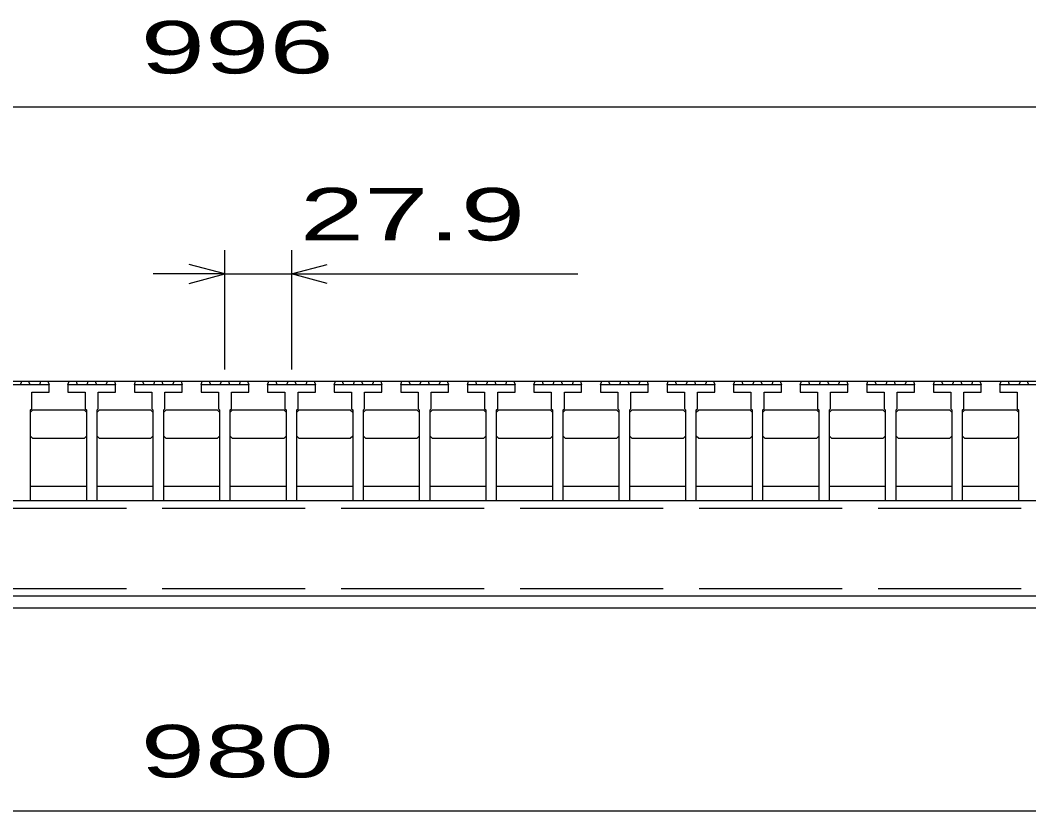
# Model space of a CAD drawing. Units: millimetres, scale not verified. Extents: x -1820 to 1736, y -1282 to 1048.
# Drawn here: x -949.5 to -526.8, y -677 to -345.7 of the extents above; entities that cross this region are included whole.
import ezdxf
from ezdxf.enums import TextEntityAlignment as Align

# ---------------------------------------------------------------- set-up
doc = ezdxf.new("R2010")
doc.units = ezdxf.units.MM
doc.header["$LTSCALE"] = 10
doc.linetypes.add('DASHED', pattern=[7.5, 6, -1.5])
doc.layers.add('16', color=3, linetype='Continuous', lineweight=25)
doc.layers.add('22', color=2, linetype='Continuous', lineweight=25)
doc.styles.add('ベクトル', font='')
doc.styles.get('ベクトル').set_extended_font_data('ベクトル')

msp = doc.modelspace()

# ---------------------------------------------------------------- linework, layer by layer
at = {"layer": '16'}
for p, q in [((-1348, -497), (-352, -497)), ((-937.4, -498.5), (-957.4, -498.5)), ((-949.35, -498.5), (-948.85, -497)), ((-948.85, -497), (-945.95, -497)), ((-945.95, -497), (-945.45, -498.5)), ((-941.3, -498.5), (-940.8, -497)), ((-940.8, -497), (-937.9, -497)), ((-937.9, -497), (-937.4, -498.5)), ((-937.4, -501.5), (-937.4, -498.5)), ((-929.5, -498.5), (-929, -497)), ((-929.5, -498.5), (-929.5, -501.5)), ((-909.5, -498.5), (-929.5, -498.5)), ((-929, -497), (-926.1, -497)), ((-926.1, -497), (-925.6, -498.5)), ((-921.45, -498.5), (-920.95, -497)), ((-920.95, -497), (-918.05, -497)), ((-918.05, -497), (-917.55, -498.5)), ((-913.4, -498.5), (-912.9, -497)), ((-912.9, -497), (-910, -497)), ((-910, -497), (-909.5, -498.5)), ((-909.5, -501.5), (-909.5, -498.5)), ((-901.6, -498.5), (-901.1, -497)), ((-901.6, -498.5), (-901.6, -501.5)), ((-881.6, -498.5), (-901.6, -498.5)), ((-901.1, -497), (-898.2, -497)), ((-898.2, -497), (-897.7, -498.5)), ((-893.55, -498.5), (-893.05, -497)), ((-893.05, -497), (-890.15, -497)), ((-890.15, -497), (-889.65, -498.5)), ((-885.5, -498.5), (-885, -497)), ((-885, -497), (-882.1, -497)), ((-882.1, -497), (-881.6, -498.5)), ((-881.6, -501.5), (-881.6, -498.5)), ((-873.7, -498.5), (-873.2, -497)), ((-873.7, -498.5), (-873.7, -501.5)), ((-853.7, -498.5), (-873.7, -498.5)), ((-873.2, -497), (-870.3, -497)), ((-870.3, -497), (-869.8, -498.5)), ((-865.65, -498.5), (-865.15, -497)), ((-865.15, -497), (-862.25, -497)), ((-862.25, -497), (-861.75, -498.5)), ((-857.6, -498.5), (-857.1, -497)), ((-857.1, -497), (-854.2, -497)), ((-854.2, -497), (-853.7, -498.5)), ((-853.7, -501.5), (-853.7, -498.5)), ((-845.8, -498.5), (-845.3, -497)), ((-845.8, -498.5), (-845.8, -501.5)), ((-825.8, -498.5), (-845.8, -498.5)), ((-845.3, -497), (-842.4, -497)), ((-842.4, -497), (-841.9, -498.5)), ((-837.75, -498.5), (-837.25, -497)), ((-837.25, -497), (-834.35, -497)), ((-834.35, -497), (-833.85, -498.5)), ((-829.7, -498.5), (-829.2, -497)), ((-829.2, -497), (-826.3, -497)), ((-826.3, -497), (-825.8, -498.5)), ((-825.8, -501.5), (-825.8, -498.5)), ((-817.9, -498.5), (-817.4, -497)), ((-817.9, -498.5), (-817.9, -501.5)), ((-797.9, -498.5), (-817.9, -498.5)), ((-817.4, -497), (-814.5, -497)), ((-814.5, -497), (-814, -498.5)), ((-809.85, -498.5), (-809.35, -497)), ((-809.35, -497), (-806.45, -497)), ((-806.45, -497), (-805.95, -498.5)), ((-801.8, -498.5), (-801.3, -497)), ((-801.3, -497), (-798.4, -497)), ((-798.4, -497), (-797.9, -498.5)), ((-797.9, -501.5), (-797.9, -498.5)), ((-790, -498.5), (-789.5, -497)), ((-790, -498.5), (-790, -501.5)), ((-770, -498.5), (-790, -498.5)), ((-789.5, -497), (-786.6, -497)), ((-786.6, -497), (-786.1, -498.5)), ((-781.95, -498.5), (-781.45, -497)), ((-781.45, -497), (-778.55, -497)), ((-778.55, -497), (-778.05, -498.5)), ((-773.9, -498.5), (-773.4, -497)), ((-773.4, -497), (-770.5, -497)), ((-770.5, -497), (-770, -498.5)), ((-770, -501.5), (-770, -498.5)), ((-762.1, -498.5), (-761.6, -497)), ((-762.1, -498.5), (-762.1, -501.5)), ((-742.1, -498.5), (-762.1, -498.5)), ((-761.6, -497), (-758.7, -497)), ((-758.7, -497), (-758.2, -498.5)), ((-754.05, -498.5), (-753.55, -497)), ((-753.55, -497), (-750.65, -497)), ((-750.65, -497), (-750.15, -498.5)), ((-746, -498.5), (-745.5, -497)), ((-745.5, -497), (-742.6, -497)), ((-742.6, -497), (-742.1, -498.5)), ((-742.1, -501.5), (-742.1, -498.5)), ((-734.2, -498.5), (-733.7, -497)), ((-734.2, -498.5), (-734.2, -501.5)), ((-714.2, -498.5), (-734.2, -498.5)), ((-733.7, -497), (-730.8, -497)), ((-730.8, -497), (-730.3, -498.5)), ((-726.15, -498.5), (-725.65, -497)), ((-725.65, -497), (-722.75, -497)), ((-722.75, -497), (-722.25, -498.5)), ((-718.1, -498.5), (-717.6, -497)), ((-717.6, -497), (-714.7, -497)), ((-714.7, -497), (-714.2, -498.5)), ((-714.2, -501.5), (-714.2, -498.5)), ((-706.3, -498.5), (-705.8, -497)), ((-706.3, -498.5), (-706.3, -501.5)), ((-686.3, -498.5), (-706.3, -498.5)), ((-705.8, -497), (-702.9, -497)), ((-702.9, -497), (-702.4, -498.5)), ((-698.25, -498.5), (-697.75, -497)), ((-697.75, -497), (-694.85, -497)), ((-694.85, -497), (-694.35, -498.5)), ((-690.2, -498.5), (-689.7, -497)), ((-689.7, -497), (-686.8, -497)), ((-686.8, -497), (-686.3, -498.5)), ((-686.3, -501.5), (-686.3, -498.5)), ((-678.4, -498.5), (-677.9, -497)), ((-678.4, -498.5), (-678.4, -501.5)), ((-658.4, -498.5), (-678.4, -498.5)), ((-677.9, -497), (-675, -497)), ((-675, -497), (-674.5, -498.5)), ((-670.35, -498.5), (-669.85, -497)), ((-669.85, -497), (-666.95, -497)), ((-666.95, -497), (-666.45, -498.5)), ((-662.3, -498.5), (-661.8, -497)), ((-661.8, -497), (-658.9, -497)), ((-658.9, -497), (-658.4, -498.5)), ((-658.4, -501.5), (-658.4, -498.5)), ((-650.5, -498.5), (-650, -497)), ((-650.5, -498.5), (-650.5, -501.5)), ((-630.5, -498.5), (-650.5, -498.5)), ((-650, -497), (-647.1, -497)), ((-647.1, -497), (-646.6, -498.5)), ((-642.45, -498.5), (-641.95, -497)), ((-641.95, -497), (-639.05, -497)), ((-639.05, -497), (-638.55, -498.5)), ((-634.4, -498.5), (-633.9, -497)), ((-633.9, -497), (-631, -497)), ((-631, -497), (-630.5, -498.5)), ((-630.5, -501.5), (-630.5, -498.5)), ((-622.6, -498.5), (-622.1, -497)), ((-622.6, -498.5), (-622.6, -501.5)), ((-602.6, -498.5), (-622.6, -498.5)), ((-622.1, -497), (-619.2, -497)), ((-619.2, -497), (-618.7, -498.5)), ((-614.55, -498.5), (-614.05, -497)), ((-614.05, -497), (-611.15, -497)), ((-611.15, -497), (-610.65, -498.5)), ((-606.5, -498.5), (-606, -497)), ((-606, -497), (-603.1, -497)), ((-603.1, -497), (-602.6, -498.5)), ((-602.6, -501.5), (-602.6, -498.5)), ((-594.7, -498.5), (-594.2, -497)), ((-594.7, -498.5), (-594.7, -501.5)), ((-574.7, -498.5), (-594.7, -498.5)), ((-594.2, -497), (-591.3, -497)), ((-591.3, -497), (-590.8, -498.5)), ((-586.65, -498.5), (-586.15, -497)), ((-586.15, -497), (-583.25, -497)), ((-583.25, -497), (-582.75, -498.5)), ((-578.6, -498.5), (-578.1, -497)), ((-578.1, -497), (-575.2, -497)), ((-575.2, -497), (-574.7, -498.5)), ((-574.7, -501.5), (-574.7, -498.5)), ((-566.8, -498.5), (-566.3, -497)), ((-566.8, -498.5), (-566.8, -501.5)), ((-546.8, -498.5), (-566.8, -498.5)), ((-566.3, -497), (-563.4, -497)), ((-563.4, -497), (-562.9, -498.5)), ((-558.75, -498.5), (-558.25, -497)), ((-558.25, -497), (-555.35, -497)), ((-555.35, -497), (-554.85, -498.5)), ((-550.7, -498.5), (-550.2, -497)), ((-550.2, -497), (-547.3, -497)), ((-547.3, -497), (-546.8, -498.5)), ((-546.8, -501.5), (-546.8, -498.5)), ((-538.9, -498.5), (-538.4, -497)), ((-538.9, -498.5), (-538.9, -501.5)), ((-518.9, -498.5), (-538.9, -498.5)), ((-538.4, -497), (-535.5, -497)), ((-535.5, -497), (-535, -498.5)), ((-530.85, -498.5), (-530.35, -497)), ((-530.35, -497), (-527.45, -497)), ((-527.45, -497), (-526.95, -498.5)), ((-944.65, -508.5), (-944.65, -501.5)), ((-944.65, -501.5), (-937.4, -501.5)), ((-929.5, -501.5), (-922.25, -501.5)), ((-922.25, -501.5), (-922.25, -508.5)), ((-916.75, -508.5), (-916.75, -501.5)), ((-916.75, -501.5), (-909.5, -501.5)), ((-901.6, -501.5), (-894.35, -501.5)), ((-894.35, -501.5), (-894.35, -508.5)), ((-888.85, -508.5), (-888.85, -501.5)), ((-888.85, -501.5), (-881.6, -501.5)), ((-873.7, -501.5), (-866.45, -501.5)), ((-866.45, -501.5), (-866.45, -508.5)), ((-860.95, -508.5), (-860.95, -501.5)), ((-860.95, -501.5), (-853.7, -501.5)), ((-845.8, -501.5), (-838.55, -501.5)), ((-838.55, -501.5), (-838.55, -508.5)), ((-833.05, -508.5), (-833.05, -501.5)), ((-833.05, -501.5), (-825.8, -501.5)), ((-817.9, -501.5), (-810.65, -501.5)), ((-810.65, -501.5), (-810.65, -508.5)), ((-805.15, -508.5), (-805.15, -501.5)), ((-805.15, -501.5), (-797.9, -501.5)), ((-790, -501.5), (-782.75, -501.5)), ((-782.75, -501.5), (-782.75, -508.5)), ((-777.25, -508.5), (-777.25, -501.5)), ((-777.25, -501.5), (-770, -501.5)), ((-762.1, -501.5), (-754.85, -501.5)), ((-754.85, -501.5), (-754.85, -508.5)), ((-749.35, -508.5), (-749.35, -501.5)), ((-749.35, -501.5), (-742.1, -501.5)), ((-734.2, -501.5), (-726.95, -501.5)), ((-726.95, -501.5), (-726.95, -508.5)), ((-721.45, -508.5), (-721.45, -501.5)), ((-721.45, -501.5), (-714.2, -501.5)), ((-706.3, -501.5), (-699.05, -501.5)), ((-699.05, -501.5), (-699.05, -508.5)), ((-693.55, -508.5), (-693.55, -501.5)), ((-693.55, -501.5), (-686.3, -501.5)), ((-678.4, -501.5), (-671.15, -501.5)), ((-671.15, -501.5), (-671.15, -508.5)), ((-665.65, -508.5), (-665.65, -501.5)), ((-665.65, -501.5), (-658.4, -501.5)), ((-650.5, -501.5), (-643.25, -501.5)), ((-643.25, -501.5), (-643.25, -508.5)), ((-637.75, -508.5), (-637.75, -501.5)), ((-637.75, -501.5), (-630.5, -501.5)), ((-622.6, -501.5), (-615.35, -501.5)), ((-615.35, -501.5), (-615.35, -508.5)), ((-609.85, -508.5), (-609.85, -501.5)), ((-609.85, -501.5), (-602.6, -501.5)), ((-594.7, -501.5), (-587.45, -501.5)), ((-587.45, -501.5), (-587.45, -508.5)), ((-581.95, -508.5), (-581.95, -501.5)), ((-581.95, -501.5), (-574.7, -501.5)), ((-566.8, -501.5), (-559.55, -501.5)), ((-559.55, -501.5), (-559.55, -508.5)), ((-554.05, -508.5), (-554.05, -501.5)), ((-554.05, -501.5), (-546.8, -501.5)), ((-538.9, -501.5), (-531.65, -501.5)), ((-531.65, -501.5), (-531.65, -508.5)), ((-945.15, -509), (-944.65, -508.5)), ((-945.15, -547), (-945.15, -509)), ((-945.15, -510), (-944.15, -509)), ((-944.15, -509), (-922.75, -509)), ((-922.75, -509), (-921.75, -510)), ((-922.25, -508.5), (-921.75, -509)), ((-921.75, -509), (-921.75, -547)), ((-917.25, -509), (-916.75, -508.5)), ((-917.25, -547), (-917.25, -509)), ((-917.25, -510), (-916.25, -509)), ((-916.25, -509), (-894.85, -509)), ((-894.85, -509), (-893.85, -510)), ((-894.35, -508.5), (-893.85, -509)), ((-893.85, -509), (-893.85, -547)), ((-889.35, -509), (-888.85, -508.5)), ((-889.35, -547), (-889.35, -509)), ((-889.35, -510), (-888.35, -509)), ((-888.35, -509), (-866.95, -509)), ((-866.95, -509), (-865.95, -510)), ((-866.45, -508.5), (-865.95, -509)), ((-865.95, -509), (-865.95, -547)), ((-861.45, -509), (-860.95, -508.5)), ((-861.45, -547), (-861.45, -509)), ((-861.45, -510), (-860.45, -509)), ((-860.45, -509), (-839.05, -509)), ((-839.05, -509), (-838.05, -510)), ((-838.55, -508.5), (-838.05, -509)), ((-838.05, -509), (-838.05, -547)), ((-833.55, -509), (-833.05, -508.5)), ((-833.55, -547), (-833.55, -509)), ((-833.55, -510), (-832.55, -509)), ((-832.55, -509), (-811.15, -509)), ((-811.15, -509), (-810.15, -510)), ((-810.65, -508.5), (-810.15, -509)), ((-810.15, -509), (-810.15, -547)), ((-805.65, -509), (-805.15, -508.5)), ((-805.65, -547), (-805.65, -509)), ((-805.65, -510), (-804.65, -509)), ((-804.65, -509), (-783.25, -509)), ((-783.25, -509), (-782.25, -510)), ((-782.75, -508.5), (-782.25, -509)), ((-782.25, -509), (-782.25, -547)), ((-777.75, -509), (-777.25, -508.5)), ((-777.75, -547), (-777.75, -509)), ((-777.75, -510), (-776.75, -509)), ((-776.75, -509), (-755.35, -509)), ((-755.35, -509), (-754.35, -510)), ((-754.85, -508.5), (-754.35, -509)), ((-754.35, -509), (-754.35, -547)), ((-749.85, -509), (-749.35, -508.5)), ((-749.85, -547), (-749.85, -509)), ((-749.85, -510), (-748.85, -509)), ((-748.85, -509), (-727.45, -509)), ((-727.45, -509), (-726.45, -510)), ((-726.95, -508.5), (-726.45, -509)), ((-726.45, -509), (-726.45, -547)), ((-721.95, -509), (-721.45, -508.5)), ((-721.95, -547), (-721.95, -509)), ((-721.95, -510), (-720.95, -509)), ((-720.95, -509), (-699.55, -509)), ((-699.55, -509), (-698.55, -510)), ((-699.05, -508.5), (-698.55, -509)), ((-698.55, -509), (-698.55, -547)), ((-694.05, -509), (-693.55, -508.5)), ((-694.05, -547), (-694.05, -509)), ((-694.05, -510), (-693.05, -509)), ((-693.05, -509), (-671.65, -509)), ((-671.65, -509), (-670.65, -510)), ((-671.15, -508.5), (-670.65, -509)), ((-670.65, -509), (-670.65, -547)), ((-666.15, -509), (-665.65, -508.5)), ((-666.15, -547), (-666.15, -509)), ((-666.15, -510), (-665.15, -509)), ((-665.15, -509), (-643.75, -509)), ((-643.75, -509), (-642.75, -510)), ((-643.25, -508.5), (-642.75, -509)), ((-642.75, -509), (-642.75, -547)), ((-638.25, -509), (-637.75, -508.5)), ((-638.25, -547), (-638.25, -509)), ((-638.25, -510), (-637.25, -509)), ((-637.25, -509), (-615.85, -509)), ((-615.85, -509), (-614.85, -510)), ((-615.35, -508.5), (-614.85, -509)), ((-614.85, -509), (-614.85, -547)), ((-610.35, -509), (-609.85, -508.5)), ((-610.35, -547), (-610.35, -509)), ((-610.35, -510), (-609.35, -509)), ((-609.35, -509), (-587.95, -509)), ((-587.95, -509), (-586.95, -510)), ((-587.45, -508.5), (-586.95, -509)), ((-586.95, -509), (-586.95, -547)), ((-582.45, -509), (-581.95, -508.5)), ((-582.45, -547), (-582.45, -509)), ((-582.45, -510), (-581.45, -509)), ((-581.45, -509), (-560.05, -509)), ((-560.05, -509), (-559.05, -510)), ((-559.55, -508.5), (-559.05, -509)), ((-559.05, -509), (-559.05, -547)), ((-554.55, -509), (-554.05, -508.5)), ((-554.55, -547), (-554.55, -509)), ((-554.55, -510), (-553.55, -509)), ((-553.55, -509), (-532.15, -509)), ((-532.15, -509), (-531.15, -510)), ((-531.65, -508.5), (-531.15, -509)), ((-531.15, -509), (-531.15, -547)), ((-944.15, -521), (-945.15, -520)), ((-922.75, -521), (-944.15, -521)), ((-921.75, -520), (-922.75, -521)), ((-916.25, -521), (-917.25, -520)), ((-894.85, -521), (-916.25, -521)), ((-893.85, -520), (-894.85, -521)), ((-888.35, -521), (-889.35, -520)), ((-866.95, -521), (-888.35, -521)), ((-865.95, -520), (-866.95, -521)), ((-860.45, -521), (-861.45, -520)), ((-839.05, -521), (-860.45, -521)), ((-838.05, -520), (-839.05, -521)), ((-832.55, -521), (-833.55, -520)), ((-811.15, -521), (-832.55, -521)), ((-810.15, -520), (-811.15, -521)), ((-804.65, -521), (-805.65, -520)), ((-783.25, -521), (-804.65, -521)), ((-782.25, -520), (-783.25, -521)), ((-776.75, -521), (-777.75, -520)), ((-755.35, -521), (-776.75, -521)), ((-754.35, -520), (-755.35, -521)), ((-748.85, -521), (-749.85, -520)), ((-727.45, -521), (-748.85, -521)), ((-726.45, -520), (-727.45, -521)), ((-720.95, -521), (-721.95, -520)), ((-699.55, -521), (-720.95, -521)), ((-698.55, -520), (-699.55, -521)), ((-693.05, -521), (-694.05, -520)), ((-671.65, -521), (-693.05, -521)), ((-670.65, -520), (-671.65, -521)), ((-665.15, -521), (-666.15, -520)), ((-643.75, -521), (-665.15, -521)), ((-642.75, -520), (-643.75, -521)), ((-637.25, -521), (-638.25, -520)), ((-615.85, -521), (-637.25, -521)), ((-614.85, -520), (-615.85, -521)), ((-609.35, -521), (-610.35, -520)), ((-587.95, -521), (-609.35, -521)), ((-586.95, -520), (-587.95, -521)), ((-581.45, -521), (-582.45, -520)), ((-560.05, -521), (-581.45, -521)), ((-559.05, -520), (-560.05, -521)), ((-553.55, -521), (-554.55, -520)), ((-532.15, -521), (-553.55, -521)), ((-531.15, -520), (-532.15, -521)), ((-945.15, -541), (-921.75, -541)), ((-917.25, -541), (-893.85, -541)), ((-889.35, -541), (-865.95, -541)), ((-861.45, -541), (-838.05, -541)), ((-833.55, -541), (-810.15, -541)), ((-805.65, -541), (-782.25, -541)), ((-777.75, -541), (-754.35, -541)), ((-749.85, -541), (-726.45, -541)), ((-721.95, -541), (-698.55, -541)), ((-694.05, -541), (-670.65, -541)), ((-666.15, -541), (-642.75, -541)), ((-638.25, -541), (-614.85, -541)), ((-610.35, -541), (-586.95, -541)), ((-582.45, -541), (-559.05, -541)), ((-554.55, -541), (-531.15, -541)), ((-1340, -547), (-360, -547)), ((-949.65, -547), (-945.15, -547)), ((-921.75, -547), (-917.25, -547)), ((-893.85, -547), (-889.35, -547)), ((-865.95, -547), (-861.45, -547)), ((-838.05, -547), (-833.55, -547)), ((-810.15, -547), (-805.65, -547)), ((-782.25, -547), (-777.75, -547)), ((-754.35, -547), (-749.85, -547)), ((-726.45, -547), (-721.95, -547)), ((-698.55, -547), (-694.05, -547)), ((-670.65, -547), (-666.15, -547)), ((-642.75, -547), (-638.25, -547)), ((-614.85, -547), (-610.35, -547)), ((-586.95, -547), (-582.45, -547)), ((-559.05, -547), (-554.55, -547)), ((-531.15, -547), (-526.65, -547)), ((-360, -587), (-1340, -587)), ((-1340, -592), (-360, -592))]:
    msp.add_line(p, q, dxfattribs=at)
at = {"layer": '16', "linetype": 'DASHED'}
for p, q in [((-1340, -550.2), (-360, -550.2)), ((-1340, -583.8), (-360, -583.8))]:
    msp.add_line(p, q, dxfattribs=at)
at = {"layer": '22', "color": 4}
for p, q in [((-1348, -382), (-352, -382)), ((-863.7, -492), (-863.7, -442)), ((-835.8, -442), (-835.8, -492)), ((-863.7, -452), (-878.7, -448)), ((-835.8, -452), (-820.8, -448)), ((-863.7, -452), (-893.7, -452)), ((-878.7, -456), (-863.7, -452)), ((-863.7, -452), (-835.8, -452)), ((-820.8, -456), (-835.8, -452)), ((-835.8, -452), (-715.8, -452)), ((-1340, -677), (-360, -677))]:
    msp.add_line(p, q, dxfattribs=at)

# ---------------------------------------------------------------- texts
at = {"layer": '22', "style": 'ベクトル', "width": 1.65}
for s, p in [(' 996 ', (-912.5, -357)), (' 27.9 ', (-845.8, -427)), (' 980 ', (-912.5, -652))]:
    msp.add_text(s, height=21.99, dxfattribs=at).set_placement(p, align=Align.MIDDLE_LEFT)

doc.saveas('drawing.dxf')
